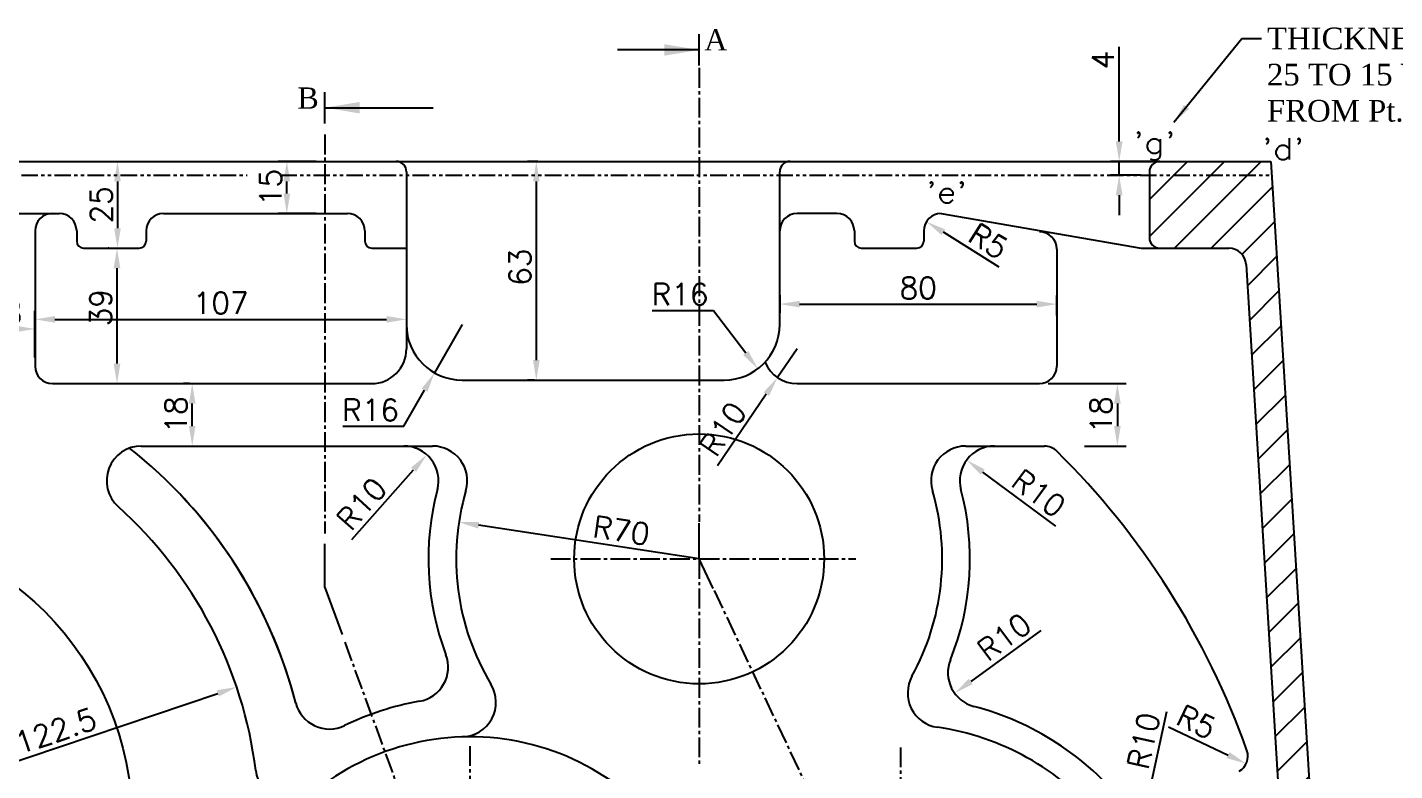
# Model space of a CAD drawing. Header units: millimetres. Extents: x -3508 to 12243, y -3609 to 4092.
# Drawn here: x 1232.6 to 1626.5, y -125.5 to 88.6 of the extents above; entities that cross this region are included whole.
import ezdxf

# ---------------------------------------------------------------- set-up
doc = ezdxf.new("R2010")
doc.units = ezdxf.units.MM
doc.header["$LTSCALE"] = 0.3
doc.header["$PDSIZE"] = -50
doc.linetypes.add('CENTER2', pattern=[28.575, 19.05, -3.175, 3.175, -3.175])
doc.linetypes.add('PHANTOM2', pattern=[31.75, 15.875, -3.175, 3.175, -3.175, 3.175, -3.175])
doc.layers.add('AM_8', color=1, linetype='Continuous', lineweight=25)
doc.layers.add('center', color=1, linetype='CENTER2')
doc.layers.add('CHAIN ...', color=8, linetype='PHANTOM2')
doc.styles.add('ROMANTIC', font='romantic.ttf')
doc.styles.add('rs', font='romans.shx')
doc.styles.get("Standard").update_dxf_attribs({"font": 'romans.shx', "width": 1.2})
doc.dimstyles.new('ISO-25', dxfattribs={"dimscale": 2.5, "dimtxt": 2.5, "dimasz": 2.5, "dimexe": 0.7, "dimexo": 0.625, "dimtad": 1, "dimdec": 3, "dimlfac": -1, "dimzin": 9, "dimdsep": 46, "dimtxsty": 'Standard', "dimcen": 2.5, "dimclrd": 1, "dimclre": 1, "dimclrt": 7, "dimazin": 0, "dimtfac": 0.65, "dimtdec": 3, "dimtmove": 0, "dimatfit": 3, "dimfxl": 0, "dimtolj": 1, "dimarcsym": 0})
doc.dimstyles.new('sarab', dxfattribs={"dimscale": 3, "dimtxt": 2.5, "dimasz": 2.3, "dimexe": 1, "dimexo": 1, "dimtad": 1, "dimdec": 3, "dimdsep": 46, "dimtxsty": 'rs', "dimcen": 0, "dimclrd": 1, "dimclre": 1, "dimclrt": 7, "dimadec": 3, "dimazin": 2, "dimtfac": 1, "dimtdec": 3, "dimtmove": 0, "dimatfit": 3, "dimfxl": 0, "dimarcsym": 0})

# ---------------------------------------------------------------- blocks, each defined once
blk = doc.blocks.new('*D1509')
at = {"color": 1, "lineweight": -2, "transparency": 16777216}
for p, q in [((1216.83, -4.9), (1216.83, 4.23)), ((1234.83, -6.52), (1234.83, 4.23)), ((1222.58, 1.73), (1229.08, 1.73))]:
    blk.add_line(p, q, dxfattribs=at)
at = {"color": 1, "transparency": 16777216}
for points in [[(1222.58, 2.68), (1222.58, 0.77), (1216.83, 1.73)], [(1229.08, 2.68), (1229.08, 0.77), (1234.83, 1.73)]]:
    blk.add_solid(points, dxfattribs=at)
at = {"layer": 'Defpoints', "color": 0, "transparency": 16777216}
for p in [(1234.83, 1.73), (1216.83, -7.4), (1234.83, -9.02)]:
    blk.add_point(p, dxfattribs=at)
at = {"color": 7, "transparency": 16777216, "insert": (1225.83, 6.41), "char_height": 6.25, "attachment_point": 5, "style": 'rs'}
blk.add_mtext('18', dxfattribs=at)
blk = doc.blocks.new('*D1240')
at = {"color": 1, "lineweight": -2, "transparency": 16777216}
for p, q in [((1234.83, 4.23), (1234.83, 6.98)), ((1240.58, 4.48), (1336.08, 4.48))]:
    blk.add_line(p, q, dxfattribs=at)
at = {"color": 1, "transparency": 16777216}
for points in [[(1240.58, 5.44), (1240.58, 3.52), (1234.83, 4.48)], [(1336.08, 5.44), (1336.08, 3.52), (1341.83, 4.48)]]:
    blk.add_solid(points, dxfattribs=at)
at = {"layer": 'Defpoints', "color": 0, "transparency": 16777216}
for p in [(1341.83, 4.48), (1341.83, 4.48), (1234.83, 1.73)]:
    blk.add_point(p, dxfattribs=at)
at = {"color": 7, "transparency": 16777216, "insert": (1288.33, 9.17), "char_height": 6.25, "attachment_point": 5, "style": 'rs'}
blk.add_mtext('107', dxfattribs=at)
blk = doc.blocks.new('*D1512')
at = {"color": 1, "lineweight": -2, "transparency": 16777216}
for p, q in [((1258.59, 44.23), (1258.59, 30.73)), ((1251.33, 24.98), (1261.09, 24.98))]:
    blk.add_line(p, q, dxfattribs=at)
at = {"color": 1, "transparency": 16777216}
for points in [[(1257.64, 44.23), (1259.55, 44.23), (1258.59, 49.98)], [(1257.64, 30.73), (1259.55, 30.73), (1258.59, 24.98)]]:
    blk.add_solid(points, dxfattribs=at)
at = {"layer": 'Defpoints', "color": 0, "transparency": 16777216}
for p in [(1258.59, 49.98), (1248.83, 24.98), (1258.59, 24.98)]:
    blk.add_point(p, dxfattribs=at)
at = {"color": 7, "transparency": 16777216, "insert": (1253.91, 37.48), "char_height": 6.25, "attachment_point": 5, "rotation": 90, "style": 'rs'}
blk.add_mtext('25', dxfattribs=at)
blk = doc.blocks.new('*D1513')
at = {"color": 1, "lineweight": -2, "transparency": 16777216}
for p, q in [((1279.37, -14.02), (1277.62, -14.02)), ((1280.12, -26.27), (1280.12, -19.77)), ((1267.96, -32.02), (1282.62, -32.02))]:
    blk.add_line(p, q, dxfattribs=at)
at = {"color": 1, "transparency": 16777216}
for points in [[(1279.16, -19.77), (1281.08, -19.77), (1280.12, -14.02)], [(1279.16, -26.27), (1281.08, -26.27), (1280.12, -32.02)]]:
    blk.add_solid(points, dxfattribs=at)
at = {"layer": 'Defpoints', "color": 0, "transparency": 16777216}
for p in [(1280.12, -14.02), (1281.87, -14.02), (1265.46, -32.02)]:
    blk.add_point(p, dxfattribs=at)
at = {"color": 7, "transparency": 16777216, "insert": (1275.43, -23.02), "char_height": 6.25, "attachment_point": 5, "rotation": 90, "style": 'rs'}
blk.add_mtext('18', dxfattribs=at)
blk = doc.blocks.new('*D1241')
at = {"color": 1, "lineweight": -2, "transparency": 16777216}
for p, q in [((1379.64, 49.98), (1376.73, 49.98)), ((1379.23, 44.23), (1379.23, -7.27)), ((1378.67, -13.02), (1376.73, -13.02))]:
    blk.add_line(p, q, dxfattribs=at)
at = {"color": 1, "transparency": 16777216}
for points in [[(1378.27, 44.23), (1380.19, 44.23), (1379.23, 49.98)], [(1378.27, -7.27), (1380.19, -7.27), (1379.23, -13.02)]]:
    blk.add_solid(points, dxfattribs=at)
at = {"layer": 'Defpoints', "color": 0, "transparency": 16777216}
for p in [(1382.14, 49.98), (1379.23, -13.02), (1381.17, -13.02)]:
    blk.add_point(p, dxfattribs=at)
at = {"color": 7, "transparency": 16777216, "insert": (1374.54, 19.52), "char_height": 6.25, "attachment_point": 5, "rotation": 90, "style": 'rs'}
blk.add_mtext('63', dxfattribs=at)
blk = doc.blocks.new('*D1514')
at = {"color": 1, "lineweight": -2, "transparency": 16777216}
for p, q in [((1547.12, 55.73), (1547.12, 82.97)), ((1556.33, 49.98), (1544.62, 49.98)), ((1547.12, 45.98), (1547.12, 49.98)), ((1553.33, 45.98), (1544.62, 45.98)), ((1547.12, 40.23), (1547.12, 34.48))]:
    blk.add_line(p, q, dxfattribs=at)
at = {"color": 1, "transparency": 16777216}
for points in [[(1546.16, 55.73), (1548.08, 55.73), (1547.12, 49.98)], [(1546.16, 40.23), (1548.08, 40.23), (1547.12, 45.98)]]:
    blk.add_solid(points, dxfattribs=at)
at = {"layer": 'Defpoints', "color": 0, "transparency": 16777216}
for p in [(1547.12, 49.98), (1558.83, 49.98), (1555.83, 45.98)]:
    blk.add_point(p, dxfattribs=at)
at = {"color": 7, "transparency": 16777216, "insert": (1542.43, 79.18), "char_height": 6.25, "attachment_point": 5, "rotation": 90, "style": 'rs'}
blk.add_mtext('4', dxfattribs=at)
blk = doc.blocks.new('*D1490')
at = {"color": 1, "lineweight": -2, "transparency": 16777216}
for p, q in [((1449.33, 11.48), (1449.33, 6.37)), ((1455.08, 8.87), (1523.38, 8.87)), ((1529.13, 5.59), (1529.13, 11.37))]:
    blk.add_line(p, q, dxfattribs=at)
at = {"color": 1, "transparency": 16777216}
for points in [[(1455.08, 9.83), (1455.08, 7.91), (1449.33, 8.87)], [(1523.38, 9.83), (1523.38, 7.91), (1529.13, 8.87)]]:
    blk.add_solid(points, dxfattribs=at)
at = {"layer": 'Defpoints', "color": 0, "transparency": 16777216}
for p in [(1449.33, 13.98), (1529.13, 8.87), (1529.13, 3.09)]:
    blk.add_point(p, dxfattribs=at)
at = {"color": 7, "transparency": 16777216, "insert": (1489.23, 13.55), "char_height": 6.25, "attachment_point": 5, "style": 'rs'}
blk.add_mtext('80', dxfattribs=at)
blk = doc.blocks.new('*D1491')
at = {"color": 1, "lineweight": -2, "transparency": 16777216}
blk.add_line((1426.13, -64.52), (1362.62, -54.82), dxfattribs=at)
at = {"color": 1, "transparency": 16777216}
blk.add_solid([(1362.77, -53.87), (1362.48, -55.77), (1356.94, -53.95)], dxfattribs=at)
at = {"layer": 'Defpoints', "color": 0, "transparency": 16777216}
for p in [(1356.94, -53.95), (1426.13, -64.52)]:
    blk.add_point(p, dxfattribs=at)
at = {"color": 7, "transparency": 16777216, "insert": (1403.72, -56.35), "char_height": 6.25, "attachment_point": 5, "rotation": 351.3175, "style": 'rs'}
blk.add_mtext('R70', dxfattribs=at)
blk = doc.blocks.new('*D1495')
at = {"color": 1, "lineweight": -2, "transparency": 16777216}
blk.add_line((1176.83, -140.52), (1287.48, -103.26), dxfattribs=at)
at = {"color": 1, "transparency": 16777216}
blk.add_solid([(1287.17, -102.35), (1287.79, -104.17), (1292.93, -101.43)], dxfattribs=at)
at = {"layer": 'Defpoints', "color": 0, "transparency": 16777216}
for p in [(1292.93, -101.43), (1176.83, -140.52)]:
    blk.add_point(p, dxfattribs=at)
at = {"color": 7, "transparency": 16777216, "insert": (1238.1, -114.94), "char_height": 6.25, "attachment_point": 5, "rotation": 18.6092, "style": 'rs'}
blk.add_mtext('R122.5', dxfattribs=at)
blk = doc.blocks.new('*D1497')
at = {"color": 1, "lineweight": -2, "transparency": 16777216}
for p, q in [((1526.63, -14.02), (1549.1, -14.02)), ((1546.6, -19.77), (1546.6, -26.27)), ((1537.14, -32.02), (1549.1, -32.02))]:
    blk.add_line(p, q, dxfattribs=at)
at = {"color": 1, "transparency": 16777216}
for points in [[(1545.64, -19.77), (1547.56, -19.77), (1546.6, -14.02)], [(1545.64, -26.27), (1547.56, -26.27), (1546.6, -32.02)]]:
    blk.add_solid(points, dxfattribs=at)
at = {"layer": 'Defpoints', "color": 0, "transparency": 16777216}
for p in [(1524.13, -14.02), (1534.64, -32.02), (1546.6, -32.02)]:
    blk.add_point(p, dxfattribs=at)
at = {"color": 7, "transparency": 16777216, "insert": (1541.91, -23.02), "char_height": 6.25, "attachment_point": 5, "rotation": 90, "style": 'rs'}
blk.add_mtext('18', dxfattribs=at)
blk = doc.blocks.new('*D1385')
at = {"color": 1, "lineweight": -2, "transparency": 16777216}
for p, q in [((1256.09, 24.98), (1255.95, 24.98)), ((1258.45, 19.23), (1258.45, -8.27)), ((1242.33, -14.02), (1260.95, -14.02))]:
    blk.add_line(p, q, dxfattribs=at)
at = {"color": 1, "transparency": 16777216}
for points in [[(1257.49, 19.23), (1259.41, 19.23), (1258.45, 24.98)], [(1257.49, -8.27), (1259.41, -8.27), (1258.45, -14.02)]]:
    blk.add_solid(points, dxfattribs=at)
at = {"layer": 'Defpoints', "color": 0, "transparency": 16777216}
for p in [(1258.59, 24.98), (1239.83, -14.02), (1258.45, -14.02)]:
    blk.add_point(p, dxfattribs=at)
at = {"color": 7, "transparency": 16777216, "insert": (1253.76, 7.84), "char_height": 6.25, "attachment_point": 5, "rotation": 90, "style": 'rs'}
blk.add_mtext('39', dxfattribs=at)
blk = doc.blocks.new('*D1386')
at = {"color": 1, "lineweight": -2, "transparency": 16777216}
for p, q in [((1315.82, 49.98), (1304.87, 49.98)), ((1307.37, 40.73), (1307.37, 44.23)), ((1315.82, 34.98), (1304.87, 34.98))]:
    blk.add_line(p, q, dxfattribs=at)
at = {"color": 1, "transparency": 16777216}
for points in [[(1306.41, 44.23), (1308.33, 44.23), (1307.37, 49.98)], [(1306.41, 40.73), (1308.33, 40.73), (1307.37, 34.98)]]:
    blk.add_solid(points, dxfattribs=at)
at = {"layer": 'Defpoints', "color": 0, "transparency": 16777216}
for p in [(1307.37, 49.98), (1318.32, 49.98), (1318.32, 34.98)]:
    blk.add_point(p, dxfattribs=at)
at = {"color": 7, "transparency": 16777216, "insert": (1302.68, 42.48), "char_height": 6.25, "attachment_point": 5, "rotation": 90, "style": 'rs'}
blk.add_mtext('15', dxfattribs=at)
blk = doc.blocks.new('*D1388')
at = {"color": 1, "lineweight": -2, "transparency": 16777216}
blk.add_line((1512.59, 19.53), (1496.47, 29.59), dxfattribs=at)
at = {"color": 1, "transparency": 16777216}
blk.add_solid([(1496.98, 30.4), (1495.96, 28.77), (1491.59, 32.63)], dxfattribs=at)
at = {"layer": 'Defpoints', "color": 0, "transparency": 16777216}
for p in [(1491.59, 32.63), (1495.83, 29.98)]:
    blk.add_point(p, dxfattribs=at)
at = {"color": 7, "transparency": 16777216, "insert": (1509.45, 27.01), "char_height": 6.25, "attachment_point": 5, "rotation": 328.0472, "style": 'rs'}
blk.add_mtext('R5', dxfattribs=at)
blk = doc.blocks.new('*D1389')
at = {"color": 1, "lineweight": -2, "transparency": 16777216}
blk.add_line((1528.85, -55.1), (1507.8, -39.49), dxfattribs=at)
at = {"color": 1, "transparency": 16777216}
blk.add_solid([(1508.37, -38.72), (1507.23, -40.26), (1503.18, -36.06)], dxfattribs=at)
at = {"layer": 'Defpoints', "color": 0, "transparency": 16777216}
for p in [(1503.18, -36.06), (1511.21, -42.02)]:
    blk.add_point(p, dxfattribs=at)
at = {"color": 7, "transparency": 16777216, "insert": (1523.93, -45.62), "char_height": 6.25, "attachment_point": 5, "rotation": 323.428, "style": 'rs'}
blk.add_mtext('R10', dxfattribs=at)
blk = doc.blocks.new('*D1390')
at = {"color": 1, "lineweight": -2, "transparency": 16777216}
blk.add_line((1524.52, -85.16), (1504.35, -99.84), dxfattribs=at)
at = {"color": 1, "transparency": 16777216}
blk.add_solid([(1503.79, -99.07), (1504.91, -100.62), (1499.7, -103.23)], dxfattribs=at)
at = {"layer": 'Defpoints', "color": 0, "transparency": 16777216}
for p in [(1507.79, -97.34), (1499.7, -103.23)]:
    blk.add_point(p, dxfattribs=at)
at = {"color": 7, "transparency": 16777216, "insert": (1514, -87.02), "char_height": 6.25, "attachment_point": 5, "rotation": 36.0624, "style": 'rs'}
blk.add_mtext('R10', dxfattribs=at)
blk = doc.blocks.new('*D1391')
at = {"color": 1, "lineweight": -2, "transparency": 16777216}
blk.add_line((1560.76, -108.55), (1555.49, -132.93), dxfattribs=at)
at = {"color": 1, "transparency": 16777216}
blk.add_solid([(1554.56, -132.73), (1556.43, -133.14), (1554.28, -138.55)], dxfattribs=at)
at = {"layer": 'Defpoints', "color": 0, "transparency": 16777216}
for p in [(1556.39, -128.78), (1554.28, -138.55)]:
    blk.add_point(p, dxfattribs=at)
at = {"color": 7, "transparency": 16777216, "insert": (1554.15, -116.94), "char_height": 6.25, "attachment_point": 5, "rotation": 77.8115, "style": 'rs'}
blk.add_mtext('R10', dxfattribs=at)
blk = doc.blocks.new('*D1206')
at = {"color": 1, "lineweight": -2, "transparency": 16777216}
blk.add_line((1561.37, -112.91), (1578.52, -121.06), dxfattribs=at)
at = {"color": 1, "transparency": 16777216}
blk.add_solid([(1578.93, -120.2), (1578.11, -121.93), (1583.71, -123.53)], dxfattribs=at)
at = {"layer": 'Defpoints', "color": 0, "transparency": 16777216}
for p in [(1579.2, -121.38), (1583.71, -123.53)]:
    blk.add_point(p, dxfattribs=at)
at = {"color": 7, "transparency": 16777216, "insert": (1569.36, -111.52), "char_height": 6.25, "attachment_point": 5, "rotation": 334.5711, "style": 'rs'}
blk.add_mtext('R5', dxfattribs=at)
blk = doc.blocks.new('*D1392')
at = {"color": 1, "lineweight": -2, "transparency": 16777216}
for p, q in [((1454.33, -4.02), (1448.71, -12.29)), ((1445.47, -17.04), (1431.44, -37.67))]:
    blk.add_line(p, q, dxfattribs=at)
at = {"color": 1, "transparency": 16777216}
blk.add_solid([(1444.68, -16.5), (1446.27, -17.58), (1448.71, -12.29)], dxfattribs=at)
at = {"layer": 'Defpoints', "color": 0, "transparency": 16777216}
for p in [(1454.33, -4.02), (1448.71, -12.29)]:
    blk.add_point(p, dxfattribs=at)
at = {"color": 7, "transparency": 16777216, "insert": (1432.97, -27.1), "char_height": 6.25, "attachment_point": 5, "rotation": 55.7832, "style": 'rs'}
blk.add_mtext('R10', dxfattribs=at)
blk = doc.blocks.new('*D1404')
at = {"color": 1, "lineweight": -2, "transparency": 16777216}
blk.add_line((1326.05, -58.97), (1343.88, -38.84), dxfattribs=at)
at = {"color": 1, "transparency": 16777216}
blk.add_solid([(1343.16, -38.2), (1344.59, -39.47), (1347.69, -34.53)], dxfattribs=at)
at = {"layer": 'Defpoints', "color": 0, "transparency": 16777216}
for p in [(1347.69, -34.53), (1341.06, -42.02)]:
    blk.add_point(p, dxfattribs=at)
at = {"color": 7, "transparency": 16777216, "insert": (1328.91, -48.67), "char_height": 6.25, "attachment_point": 5, "rotation": 48.4774, "style": 'rs'}
blk.add_mtext('R10', dxfattribs=at)
blk = doc.blocks.new('*D1484')
at = {"color": 1, "lineweight": -2, "transparency": 16777216}
for p, q in [((1357.83, 2.98), (1349.9, -10.91)), ((1341.1, -26.33), (1347.05, -15.91)), ((1323.47, -26.33), (1341.1, -26.33))]:
    blk.add_line(p, q, dxfattribs=at)
at = {"color": 1, "transparency": 16777216}
blk.add_solid([(1346.22, -15.43), (1347.88, -16.38), (1349.9, -10.91)], dxfattribs=at)
at = {"layer": 'Defpoints', "color": 0, "transparency": 16777216}
for p in [(1357.83, 2.98), (1349.9, -10.91)]:
    blk.add_point(p, dxfattribs=at)
at = {"color": 7, "transparency": 16777216, "insert": (1331.5, -21.64), "char_height": 6.25, "attachment_point": 5, "style": 'rs'}
blk.add_mtext('R16', dxfattribs=at)
blk = doc.blocks.new('_DatumFilled')
at = {"color": 0, "linetype": 'ByBlock'}
blk.add_solid([(0, 0.577), (-1, 0), (0, -0.577)], dxfattribs=at)
blk = doc.blocks.new('*D1485')
at = {"color": 1, "lineweight": -2, "transparency": 16777216}
for p, q in [((1412.61, 7.04), (1430.25, 7.04)), ((1430.25, 7.04), (1439.54, -5.18))]:
    blk.add_line(p, q, dxfattribs=at)
at = {"color": 1, "transparency": 16777216}
blk.add_solid([(1440.3, -4.6), (1438.78, -5.76), (1443.02, -9.75)], dxfattribs=at)
at = {"layer": 'Defpoints', "color": 0, "transparency": 16777216}
for p in [(1433.33, 2.98), (1443.02, -9.75)]:
    blk.add_point(p, dxfattribs=at)
at = {"color": 7, "transparency": 16777216, "insert": (1420.65, 11.73), "char_height": 6.25, "attachment_point": 5, "style": 'rs'}
blk.add_mtext('R16', dxfattribs=at)

msp = doc.modelspace()

# ---------------------------------------------------------------- hatches: boundary and pattern name
at = {"layer": 'AM_8'}
h = msp.add_hatch(dxfattribs=at)
h.set_pattern_fill('_U', color=256, scale=7.5, angle=45, style=0, pattern_type=0)
h.set_pattern_definition([(45, (-6131.779, -43.694), (-5.303301, 5.303301), [])])
edge = h.paths.add_edge_path(flags=17)
edge.add_arc((1051.3348, -296.2409), 5, 0, 50.666118, ccw=False)
edge.add_line((1056.3348, -296.2409), (1056.3348, -316.0178))
edge.add_arc((1061.3348, -316.0178), 5, 180, 270)
edge.add_line((1061.3348, -321.0178), (1086.8348, -321.0178))
edge.add_line((1086.8348, -321.0178), (1086.8348, -313.5063))
edge.add_arc((1176.8348, -140.5178), 195, 231.146042, 242.513572, ccw=False)
edge = h.paths.add_edge_path(flags=17)
edge.add_line((1086.8348, -313.5063), (1086.8348, -321.0178))
edge.add_line((1086.8348, -321.0178), (1103.0463, -321.0178))
edge.add_arc((1176.8348, -140.5178), 195, 242.513572, 247.765214, ccw=False)
edge = h.paths.add_edge_path()
edge.add_arc((1176.8348, -140.5178), 195, 261.693601, 270.000001, ccw=False)
edge.add_arc((1146.6703, -338.3144), 5.2365, 9.509148, 67.622981, ccw=False)
edge.add_line((1151.8348, -337.4493), (1151.8348, -340.5178))
edge.add_arc((1154.8348, -340.5178), 3, 180, 270)
edge.add_line((1154.8348, -343.5178), (1176.8348, -343.5178))
edge.add_line((1176.8348, -343.5178), (1176.8348, -335.5178))
edge = h.paths.add_edge_path()
edge.add_arc((1205.2058, -337.5447), 3.3725, 111.452157, 178.269663, ccw=False)
edge.add_line((1203.9724, -334.4058), (1186.559, -335.2752))
edge.add_arc((1176.8348, -140.5178), 195, 270.000001, 272.858395, ccw=False)
edge.add_line((1176.8348, -335.5178), (1176.8348, -343.5178))
edge.add_line((1176.8348, -343.5178), (1198.8348, -343.5178))
edge.add_arc((1198.8348, -340.5178), 3, 270, 360)
edge.add_line((1201.8348, -340.5178), (1201.8348, -337.4428))
edge = h.paths.add_edge_path()
edge.add_line((1060.3348, 49.9822), (1019.8348, 49.9822))
edge.add_line((1019.8348, 49.9822), (1015.8348, 45.9822))
edge.add_line((1015.8348, 45.9822), (1020.8348, 18.4857))
edge.add_line((1020.8348, 18.4857), (1063.3348, 45.9822))
edge.add_line((1063.3348, 45.9822), (1063.3348, 46.9822))
edge.add_arc((1060.3348, 46.9822), 3, 0, 90)
edge = h.paths.add_edge_path()
edge.add_arc((1026.8348, -211.6234), 20, 180, 205.362684, ccw=False)
edge.add_line((1006.8348, -211.6234), (1006.8348, -140.5178))
edge.add_line((1006.8348, -140.5178), (997.8348, -140.5178))
edge.add_line((997.8348, -140.5178), (997.8348, -211.6234))
edge.add_arc((1026.8348, -211.6234), 29, 180, 205.362686)
edge.add_arc((1176.8348, -140.5178), 195, 205.362686, 270.000001)
edge.add_line((1176.8348, -335.5178), (1176.8348, -326.5178))
edge.add_arc((1176.8348, -140.5178), 186, 205.362684, 270.000001, ccw=False)
edge = h.paths.add_edge_path()
edge.add_line((1008.9373, -113.8645), (1029.6403, 16.55))
edge.add_arc((1039.5166, 14.9822), 10, 90, 170.979696, ccw=False)
edge.add_line((1039.5166, 24.9822), (1060.3348, 24.9822))
edge.add_line((1060.3348, 24.9822), (1061.5681, 25.2474))
edge.add_arc((1060.3348, 27.9822), 3, 294.273649, 360)
edge.add_line((1063.3348, 27.9822), (1063.3348, 45.9822))
edge.add_line((1063.3348, 45.9822), (1020.8348, 18.4857))
edge.add_line((1020.8348, 18.4857), (1000.0486, -112.4534))
edge.add_arc((1176.8348, -140.5178), 179, 170.979696, 180)
edge.add_line((997.8348, -140.5178), (1006.8348, -140.5178))
edge.add_arc((1176.8348, -140.5178), 170, 170.979696, 180, ccw=False)
edge = h.paths.add_edge_path()
edge.add_line((1590.8348, 49.9822), (1558.8348, 49.9822))
edge.add_arc((1558.8348, 46.9822), 3, 90, 180)
edge.add_line((1555.8348, 46.9822), (1555.8348, 45.9822))
edge.add_line((1555.8348, 45.9822), (1591.0823, 45.9822))
edge.add_line((1591.0823, 45.9822), (1590.8348, 49.9822))
edge = h.paths.add_edge_path()
edge.add_line((1605.8348, -206.0741), (1605.8348, -196.2678))
edge.add_arc((1483.8348, -196.2678), 122, 360, 363.539849)
edge.add_line((1605.6021, -188.7352), (1605.5113, -187.2678))
edge.add_line((1605.5113, -187.2678), (1596.8348, -187.2678))
edge.add_line((1596.8348, -187.2678), (1596.8348, -244.8665))
edge.add_arc((1484.0848, -198.2678), 122, 337.545081, 356.331403)
edge = h.paths.add_edge_path()
edge.add_line((1602.6193, -140.5178), (1593.6021, -140.5178))
edge.add_line((1593.6021, -140.5178), (1595.2718, -167.5086))
edge.add_arc((1368.0848, -196.2678), 229, 2.677488, 7.214617, ccw=False)
edge.add_line((1596.8348, -185.5703), (1596.8348, -187.2678))
edge.add_line((1596.8348, -187.2678), (1605.5113, -187.2678))
edge.add_line((1605.5113, -187.2678), (1602.6193, -140.5178))
edge = h.paths.add_edge_path()
edge.add_line((1591.0823, 45.9822), (1555.8348, 45.9822))
edge.add_line((1555.8348, 45.9822), (1555.8348, 27.9822))
edge.add_arc((1558.8348, 27.9822), 3, 180, 270)
edge.add_line((1558.8348, 24.9822), (1578.6639, 24.9822))
edge.add_arc((1578.6639, 19.9822), 5, 3.539849, 90, ccw=False)
edge.add_line((1583.6544, 20.2909), (1593.6021, -140.5178))
edge.add_line((1593.6021, -140.5178), (1602.6193, -140.5178))
edge.add_line((1602.6193, -140.5178), (1591.0823, 45.9822))
h.paths.add_polyline_path([(1484.0848, -311.4086), (1360.0848, -317.5999), (1360.0848, -326.6111), (1484.0848, -320.4198)])
edge = h.paths.add_edge_path()
edge.add_line((1535.6518, -308.8339), (1484.0848, -311.4086))
edge.add_line((1484.0848, -311.4086), (1484.0848, -320.4198))
edge.add_line((1484.0848, -320.4198), (1490.1687, -320.116))
edge.add_arc((1484.0848, -198.2678), 122, 272.858395, 295.003904)
edge = h.paths.add_edge_path()
edge.add_arc((1484.7028, -198.8287), 121.1656, 273.050148, 356.470086)
edge.add_line((1605.6385, -206.2888), (1605.8348, -206.0741))
edge.add_arc((1484.0848, -198.2678), 122, 337.545081, 356.331403, ccw=False)
edge.add_line((1596.8348, -244.8665), (1596.8348, -196.2678))
edge.add_arc((1484.3365, -198.7142), 112.525, -82.649396, 1.245736, ccw=False)
edge.add_line((1498.733, -310.3144), (1535.6518, -308.8339))
edge.add_arc((1484.0848, -198.2678), 122, 272.858395, 295.003904, ccw=False)
edge.add_line((1490.1687, -320.116), (1491.1501, -319.8226))
edge = h.paths.add_edge_path()
edge.add_line((1360.0848, -326.6111), (1186.559, -335.2752))
edge.add_arc((1176.8348, -140.5178), 195, 270.000001, 272.858395, ccw=False)
edge.add_line((1176.8348, -335.5178), (1176.8348, -326.5178))
edge.add_arc((1176.8348, -140.5178), 186, 270.000001, 272.858395)
edge.add_line((1186.1102, -326.2864), (1360.0848, -317.5999))
edge.add_line((1360.0848, -317.5999), (1360.0848, -326.6111))
h.paths.add_polyline_path([(1053.4593, 30.8601), (1053.4593, 44.1042), (1044.0843, 44.1042), (1044.0843, 30.8601)], flags=16)

# ---------------------------------------------------------------- linework, layer by layer
at = {"color": 60}
for p, q in [((1426.1348, 77.5895), (1426.1348, 86.6064)), ((1318.3186, 60.955), (1318.3186, 69.9719)), ((1426.1348, -64.5178), (1426.1348, -54.2175)), ((1318.3186, -72.7207), (1318.3186, -60.1354)), ((1430.1681, -73.0612), (1426.1348, -64.5178)), ((1318.3186, -72.7207), (1323.2622, -86.2788))]:
    msp.add_line(p, q, dxfattribs=at)
for p, q in [((1019.8348, 49.9822), (1590.8348, 49.9822)), ((1590.8348, 49.9822), (1605.8348, -192.4979)), ((1341.8348, 46.9822), (1341.8348, -4.0178)), ((1449.3348, 2.9822), (1449.3348, 46.9822)), ((1555.8348, 46.9822), (1555.8348, 27.9822)), ((1171.8348, 34.9822), (1241.8348, 34.9822)), ((1271.8348, 34.9822), (1324.8348, 34.9822)), ((1465.8348, 34.9822), (1454.3348, 34.9822)), ((1495.8348, 34.9822), (1553.4143, 24.9822)), ((1234.8348, 29.9822), (1234.8348, -9.0178)), ((1246.8348, 29.9822), (1246.8348, 26.9822)), ((1266.8348, 29.9822), (1266.8348, 26.9822)), ((1329.8348, 29.9822), (1329.8348, 26.9822)), ((1470.8348, 29.9822), (1470.8348, 26.9822)), ((1490.8348, 29.9822), (1490.8348, 26.9822)), ((1248.8348, 24.9822), (1264.8348, 24.9822)), ((1331.8348, 24.9822), (1341.8348, 24.9822)), ((1472.8348, 24.9822), (1488.8348, 24.9822)), ((1529.1348, 24.7321), (1529.1348, -9.0178)), ((1553.4143, 24.9822), (1578.6639, 24.9822)), ((1583.6544, 20.2909), (1595.2718, -167.5086)), ((1239.8348, -14.0178), (1331.8348, -14.0178)), ((1357.8348, -13.0178), (1433.3348, -13.0178)), ((1454.3294, -14.0178), (1524.1348, -14.0178)), ((1265.4576, -32.0178), (1349.3641, -32.0178)), ((1502.9056, -32.0178), (1525.614, -32.0178))]:
    msp.add_line(p, q)
for centre, radius in [((1426.1348, -64.5178), 36), ((1176.8348, -140.5178), 86)]:
    msp.add_circle(centre, radius)
for centre, radius, start, end in [((1338.8348, 46.9822), 3, 0, 90), ((1452.3348, 46.9822), 3, 90, 180), ((1558.8348, 46.9822), 3, 90, 180), ((1239.8348, 29.9822), 5, 90, 180), ((1241.8348, 29.9822), 5, 0, 90), ((1271.8348, 29.9822), 5, 90, 180), ((1324.8348, 29.9822), 5, 0, 90), ((1454.3348, 29.9822), 5, 90, 180), ((1465.8348, 29.9822), 5, 0, 90), ((1495.8348, 29.9822), 5, 90, 180), ((1524.1348, 24.7321), 5, 0, 90), ((1558.8348, 27.9822), 3, 180, 270), ((1248.8348, 26.9822), 2, 180, 270), ((1264.8348, 26.9822), 2, 270, 0), ((1331.8348, 26.9822), 2, 180, 270), ((1472.8348, 26.9822), 2, 180, 270), ((1488.8348, 26.9822), 2, 270, 0), ((1578.6639, 19.9822), 5, 3.539849, 90), ((1357.8348, 2.9822), 16, 180, 270), ((1433.3348, 2.9822), 16, 270, 0), ((1331.8348, -4.0178), 10, 270, 0), ((1239.8348, -9.0178), 5, 180, 270), ((1454.3294, -4.0178), 10, 202.893338, 270), ((1524.1348, -9.0178), 5, 270, 0), ((1265.4576, -42.0178), 10, 90, 228.021531), ((1176.8348, -140.5178), 137.5, 14.522203, 51.698318), ((1341.0599, -42.0178), 10, 345.18601, 90), ((1349.3641, -42.0178), 10, 343.665177, 90), ((1502.9056, -42.0178), 10, 90, 196.334823), ((1511.2098, -42.0178), 10, 90, 194.81399), ((1525.614, -37.0178), 5, 45.311244, 90), ((1368.0848, -196.2678), 229, 19.529911, 45.311244), ((1176.8348, -140.5178), 137.5, 14.522203, 48.021531), ((1426.1348, -64.5178), 78, 165.18601, 200.751074), ((1426.1348, -64.5178), 70, 163.665177, 211.070603), ((1426.1348, -64.5178), 70, 331.136972, 16.334823), ((1426.1348, -64.5178), 78, 338.101586, 14.81399), ((1176.8348, -140.5178), 122.5, 7.029386, 48.021531), ((1343.8435, -95.697), 10, 280.05758, 20.751074), ((1507.7853, -97.3385), 10, 158.101586, 255.235649), ((1496.1969, -103.1352), 10, 151.136972, 261.807734), ((1357.6123, -105.8054), 10, 271.738515, 31.070603), ((1319.6223, -103.5314), 10, 194.522203, 295.790455), ((1360.0848, -187.2678), 83, 100.05758, 115.790455), ((1484.0848, -187.2678), 83, 38.969808, 75.235649), ((1484.0848, -187.2678), 75, 39.822022, 81.807734), ((1360.0848, -187.2678), 71.5, 24.619977, 129.414008), ((1579.1975, -121.3849), 5, 300, 19.529911), ((1308.3389, -124.3027), 10, 187.029386, 309.414008)]:
    msp.add_arc(centre, radius, start, end)
at = {"layer": 'center'}
for p, q in [((1426.1348, 76.8983), (1426.1348, -53.8509)), ((1318.3186, 57.7371), (1318.3186, -57.2145)), ((1383.4085, -64.5178), (1471.2501, -64.5178)), ((1426.1348, -64.5178), (1426.1348, -124.1265)), ((1430.4133, -73.5805), (1480.0205, -178.6588)), ((1324.0675, -88.4875), (1355.8294, -175.5969)), ((1360.0848, -118.4249), (1360.0848, -187.2678)), ((1484.0848, -118.8342), (1484.0848, -187.2678))]:
    msp.add_line(p, q, dxfattribs=at)
at = {"layer": 'CHAIN ...'}
for p, q in [((1011.8348, 45.9822), (1295.9892, 45.9822)), ((1305.4921, 45.9822), (1591.0975, 45.9822))]:
    msp.add_line(p, q, dxfattribs=at)

# ---------------------------------------------------------------- texts
at = {"style": 'ROMANTIC'}
for s, p in [('A', (1427.6126, 81.9428)), ('B', (1310.4202, 65.1891))]:
    msp.add_text(s, height=6.1, dxfattribs=at).set_placement(p)
at = {"width": 1.2}
for s, p in [("'g'", (1551.1181, 52.3711)), ("'d'", (1588.1932, 50.5464)), ("'e'", (1491.4202, 38.0103))]:
    msp.add_text(s, height=6.1, dxfattribs=at).set_placement(p)
at = {"color": 7, "insert": (1589.6839, 88.5394), "char_height": 6.25, "attachment_point": 1, "style": 'ROMANTIC'}
msp.add_mtext("THICKNESS CHANGES FROM\\P25 TO 15 WITH CHAMFER\\PFROM Pt. 'g' to 'e'", dxfattribs=at)

# ---------------------------------------------------------------- dimensions: what is measured, and where the dimension line sits
for base, p1, p2, picture, middle in [((1547.1168, 49.9822), (1555.8348, 45.9822), (1558.8348, 49.9822), '*D1514', (1547.1168, 79.1786)), ((1379.2276, -13.0178), (1382.1363, 49.9822), (1381.1668, -13.0178), '*D1241', (1379.2276, 19.5197)), ((1258.4513, -14.0178), (1258.5946, 24.9822), (1239.8348, -14.0178), '*D1385', (1258.4513, 7.8446))]:
    dim = msp.add_linear_dim(base=base, p1=p1, p2=p2, angle=90, dimstyle='sarab', override={"dimscale": 2.5, "dimdec": 2, "dimadec": 2, "dimtdec": 2, "dimatfit": 0})
    dim.commit()
    dim.dimension.update_dxf_attribs({"geometry": picture, "text_midpoint": middle, "dimtype": 160})
for base, p1, p2, picture, middle in [((1258.5946, 24.9822), (1258.5946, 49.9822), (1248.8348, 24.9822), '*D1512', (1253.9071, 37.4822)), ((1307.3671, 49.9822), (1318.3186, 34.9822), (1318.3186, 49.9822), '*D1386', (1302.6796, 42.4822)), ((1280.1198, -14.0178), (1265.4576, -32.0178), (1281.8698, -14.0178), '*D1513', (1275.4323, -23.0178)), ((1546.597, -32.0178), (1524.1348, -14.0178), (1534.6432, -32.0178), '*D1497', (1541.9095, -23.0178))]:
    dim = msp.add_linear_dim(base=base, p1=p1, p2=p2, angle=90, dimstyle='sarab', override={"dimscale": 2.5, "dimdec": 2, "dimadec": 2, "dimtdec": 2, "dimatfit": 0})
    dim.commit()
    dim.dimension.update_dxf_attribs({"geometry": picture, "text_midpoint": middle})
for center, mpoint, override, picture, middle in [((1495.8348, 29.9822), (1491.5924, 32.6283), {"dimscale": 2.5, "dimdec": 2, "dimadec": 2, "dimtdec": 2, "dimtmove": 1, "dimatfit": 0}, '*D1388', (1506.9687, 23.0377)), ((1433.3348, 2.9822), (1443.0222, -9.7519), {"dimscale": 2.5, "dimtoh": 1, "dimdec": 2, "dimcen": 2.5, "dimadec": 1, "dimtdec": 2, "dimldrblk": 'DatumFilled'}, '*D1485', (1420.6499, 7.0397)), ((1454.3294, -4.0178), (1448.7062, -12.287), {"dimscale": 2.5, "dimdec": 2, "dimadec": 2, "dimtdec": 2, "dimatfit": 0}, '*D1392', (1436.8421, -29.7334)), ((1341.0599, -42.0178), (1347.689, -34.5309), {"dimscale": 2.5, "dimdec": 2, "dimadec": 2, "dimtdec": 2, "dimtmove": 1, "dimatfit": 0}, '*D1404', (1332.4153, -51.7809)), ((1511.2098, -42.0178), (1503.1787, -36.0595), {"dimscale": 2.5, "dimdec": 2, "dimadec": 2, "dimtdec": 2, "dimtmove": 1, "dimatfit": 0}, '*D1389', (1521.1371, -49.3829)), ((1426.1348, -64.5178), (1356.937, -53.9507), {"dimscale": 2.5, "dimdec": 2, "dimadec": 2, "dimtdec": 2, "dimatfit": 0}, '*D1491', (1403.0145, -60.9872)), ((1507.7853, -97.3385), (1499.7016, -103.2252), {"dimscale": 2.5, "dimdec": 2, "dimadec": 2, "dimtdec": 2, "dimtmove": 1, "dimatfit": 0}, '*D1390', (1516.7569, -90.8054)), ((1176.8348, -140.5178), (1292.9302, -101.4266), {"dimscale": 2.5, "dimdec": 2, "dimadec": 2, "dimtdec": 2, "dimatfit": 0}, '*D1495', (1239.5963, -119.385)), ((1579.1975, -121.3849), (1583.7131, -123.5318), {"dimscale": 2.5, "dimdec": 2, "dimadec": 2, "dimtdec": 2, "dimtmove": 1, "dimatfit": 0}, '*D1206', (1567.3467, -115.7504)), ((1556.3902, -128.7791), (1554.279, -138.5537), {"dimscale": 2.5, "dimdec": 2, "dimadec": 2, "dimtdec": 2, "dimtmove": 1, "dimatfit": 0}, '*D1391', (1558.7334, -117.9311))]:
    dim = msp.add_radius_dim(center=center, mpoint=mpoint, dimstyle='sarab', override=override)
    dim.commit()
    dim.dimension.update_dxf_attribs({"geometry": picture, "text_midpoint": middle, "dimtype": 164})
dim = msp.add_linear_dim(base=(1529.1348, 8.8671), p1=(1449.3348, 13.9822), p2=(1529.1348, 3.0927), dimstyle='sarab', override={"dimscale": 2.5, "dimdec": 0, "dimadec": 2, "dimtdec": 2, "dimatfit": 0})
dim.commit()
dim.dimension.update_dxf_attribs({"geometry": '*D1490', "text_midpoint": (1489.2348, 8.8671), "dimtype": 160})
for base, p1, p2, picture, middle in [((1341.8348, 4.4822), (1234.8348, 1.7254), (1341.8348, 4.4822), '*D1240', (1288.3348, 9.1697)), ((1234.8348, 1.7254), (1216.8348, -7.4021), (1234.8348, -9.0178), '*D1509', (1225.8348, 6.4129))]:
    dim = msp.add_linear_dim(base=base, p1=p1, p2=p2, dimstyle='sarab', override={"dimscale": 2.5, "dimdec": 2, "dimadec": 2, "dimtdec": 2, "dimatfit": 0})
    dim.commit()
    dim.dimension.update_dxf_attribs({"geometry": picture, "text_midpoint": middle})
dim = msp.add_radius_dim(center=(1357.8348, 2.9822), mpoint=(1349.9017, -10.9126), dimstyle='sarab', override={"dimscale": 2.5, "dimtoh": 1, "dimdec": 2, "dimcen": 2.5, "dimadec": 1, "dimtdec": 2, "dimldrblk": 'DatumFilled'})
dim.commit()
dim.dimension.update_dxf_attribs({"geometry": '*D1484', "text_midpoint": (1331.5026, -21.6396)})

# ---------------------------------------------------------------- leaders
for points in [[(1426.1348, 82.0979), (1402.6288, 82.0979)], [(1318.3186, 65.4635), (1349.4992, 65.4635)]]:
    msp.add_leader(points, dimstyle='ISO-25', override={"dimscale": 2, "dimasz": 5})
at = {"annotation_type": 0, "has_hookline": 1, "hookline_direction": 0, "text_width": 125.0185}
msp.add_leader([(1562.8989, 61.2628), (1582.4081, 85.4144), (1588.1214, 85.4144)], dimstyle='sarab', override={"dimscale": 2.5, "dimgap": 0.625, "dimtad": 0, "dimdec": 2, "dimadec": 2, "dimtdec": 2}, dxfattribs=at)

doc.saveas('drawing.dxf')
